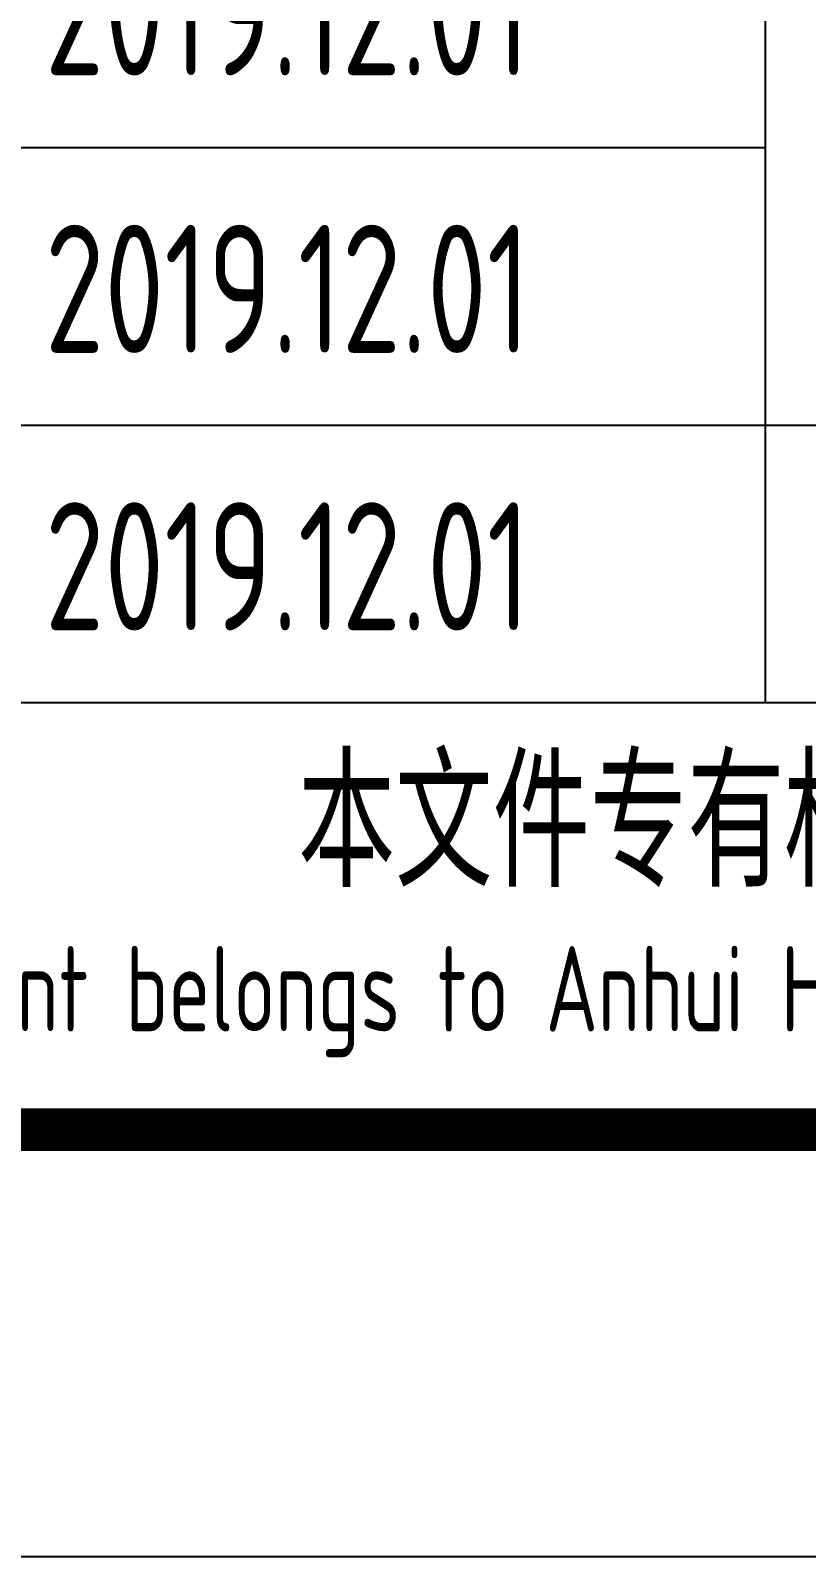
# Model space of a CAD drawing. Extents: x 5026138 to 10158928, y -750500 to -363337.
# Drawn here: x 5127653 to 5129471, y -422737 to -419163 of the extents above; entities that cross this region are included whole.
import ezdxf
from ezdxf.enums import TextEntityAlignment as Align

# ---------------------------------------------------------------- set-up
doc = ezdxf.new("R2010")
doc.units = 0
doc.header["$LTSCALE"] = 1000
doc.header["$MEASUREMENT"] = 0
doc.layers.get('0').update_dxf_attribs({"linetype": 'CONTINUOUS'})
doc.layers.add('PUB_TITLE', color=4, linetype='CONTINUOUS')
doc.styles.add('AHD', font='sceie.shx', dxfattribs={"width": 0.7, "bigfont": 'sceic.shx'})

# ---------------------------------------------------------------- blocks, each defined once
blk = doc.blocks.new('S')
at = {"style": 'AHD', "width": 0.8}
for p in [(3910031.1, -428041.8), (3910031.1, -428691.8), (3910031.1, -429341.8)]:
    blk.add_text('2019.12.01', height=300, dxfattribs=at).set_placement(p, align=Align.MIDDLE)

msp = doc.modelspace()

# ---------------------------------------------------------------- linework, layer by layer
for p, q in [((5129374.6, -420737.3), (5129374.6, -417487.3)), ((5123874.6, -419437.3), (5129374.6, -419437.3)), ((5123874.6, -420087.3), (5141874.6, -420087.3)), ((5123874.6, -420737.3), (5141874.6, -420737.3)), ((5123874.6, -421737.3), (5141874.6, -421737.3))]:
    msp.add_line(p, q)
at = {"layer": 'PUB_TITLE', "color": 4}
msp.add_lwpolyline([(5058774.6, -422737.3), (5142874.6, -422737.3), (5142874.6, -363337.3), (5058774.6, -363337.3)], close=True, dxfattribs=at)
at = {"layer": 'PUB_TITLE', "color": 4, "const_width": 100}
msp.add_lwpolyline([(5061274.6, -421737.3), (5141874.6, -421737.3), (5141874.6, -364337.3), (5061274.6, -364337.3)], close=True, dxfattribs=at)

# ---------------------------------------------------------------- block references
msp.add_blockref('S', (1218224.6, 8923.6))

# ---------------------------------------------------------------- texts
at = {"style": 'AHD', "width": 0.8}
for s, height, p in [('本文件专有权属安徽华东化工医药工程有限责任公司所有,未经许可不得复制或转让给第三方', 300, (5132874.6, -421037.3)), ('本文件专有权属安徽华东化工医药工程有限责任公司所有,未经许可不得复制或转让给第三方', 300, (5132874.6, -421037.3)), ('The proprietary right of this document belongs to Anhui Huadong Chemical And Medical Engineering  Co.,Ltd.  and any replication or transfer to the 3rd. side is forbidden without its permission. ', 200, (5132874.6, -421437.3)), ('The proprietary right of this document belongs to Anhui Huadong Chemical And Medical Engineering  Co.,Ltd.  and any replication or transfer to the 3rd. side is forbidden without its permission. ', 200, (5132874.6, -421437.3))]:
    msp.add_text(s, height=height, dxfattribs=at).set_placement(p, align=Align.MIDDLE)

doc.saveas('drawing.dxf')
